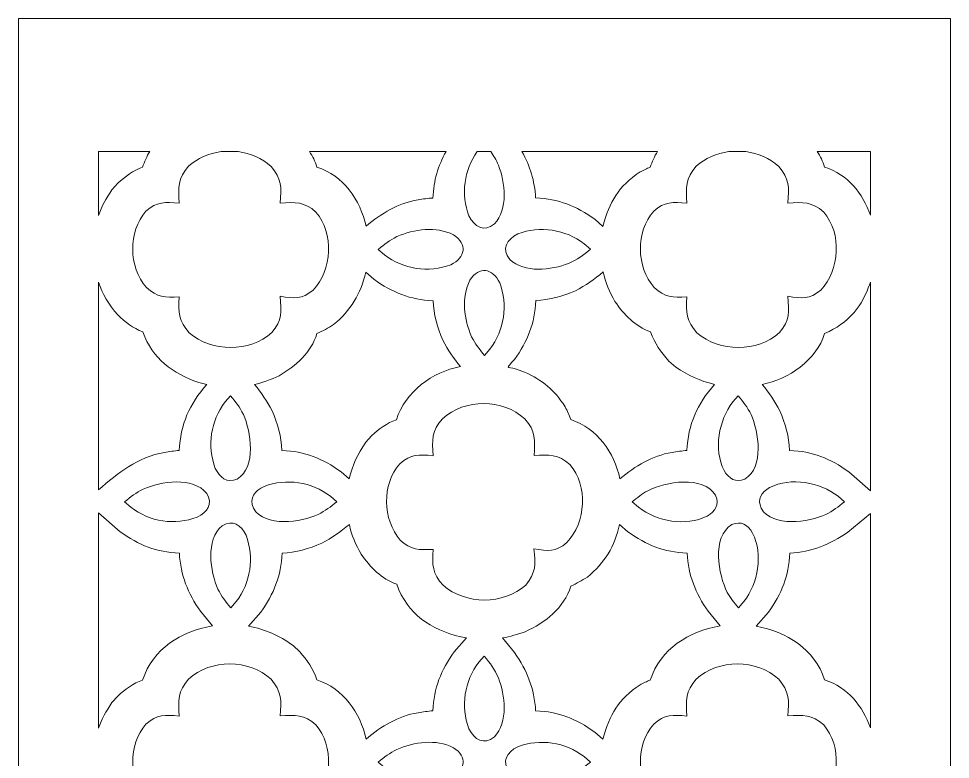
# Model space of a CAD drawing. Header units: centimetres. Extents: x -27.5 to -20.5, y -9.5 to 9.5.
# Drawn here: x -27.5 to -24.175, y 6.855 to 9.5 of the extents above; entities that cross this region are included whole.
import ezdxf

# ---------------------------------------------------------------- set-up
doc = ezdxf.new("R2010")
doc.units = ezdxf.units.CM
doc.header["$MEASUREMENT"] = 0
doc.layers.add('layer 1', color=7, linetype='Continuous')

msp = doc.modelspace()

# ---------------------------------------------------------------- linework, layer by layer
at = {"layer": 'layer 1', "color": 250, "lineweight": 9}
for points, knots in [([(-27.5, 9.5), (-27.5, 9.5), (-24.175, 9.5), (-24.175, 9.5), (-24.175, 9.5), (-24.175, 9.5), (-24.175, -9.5), (-24.175, -9.5), (-24.175, -9.5), (-24.175, -9.5), (-27.5, -9.5), (-27.5, -9.5), (-27.5, -9.5), (-27.5, -9.5), (-27.5, 9.5), (-27.5, 9.5)], [0, 0, 0, 0, 0.2, 0.2, 0.2, 0.2, 0.4, 0.4, 0.4, 0.4, 0.6, 0.6, 0.6, 0.6, 1, 1, 1, 1]), ([(-27.21498, 8.79725), (-27.21498, 8.79725), (-27.21498, 8.79725), (-27.21498, 8.79725), (-27.21498, 8.79725), (-27.2037, 8.82967), (-27.18908, 8.85759), (-27.16712, 8.88881), (-27.16712, 8.88881), (-27.16712, 8.88881), (-27.14628, 8.91229), (-27.14628, 8.91229), (-27.14628, 8.91229), (-27.12003, 8.9354), (-27.09156, 8.95834), (-27.05772, 8.96921), (-27.05772, 8.96921), (-27.05115, 8.98949), (-27.04253, 9.00806), (-27.03216, 9.02501), (-27.03216, 9.02501), (-27.03216, 9.02501), (-27.21498, 9.02501), (-27.21498, 9.02501), (-27.21498, 9.02501), (-27.21498, 9.02501), (-27.21498, 8.79725), (-27.21498, 8.79725)], [0, 0, 0, 0, 0.125, 0.125, 0.125, 0.125, 0.25, 0.25, 0.25, 0.25, 0.375, 0.375, 0.375, 0.375, 0.5, 0.5, 0.5, 0.5, 0.625, 0.625, 0.625, 0.625, 0.75, 0.75, 0.75, 0.75, 1, 1, 1, 1]), ([(-26.56661, 8.84109), (-26.56661, 8.84109), (-26.56661, 8.84109), (-26.56661, 8.84109), (-26.56661, 8.84109), (-26.56187, 8.8968), (-26.56144, 8.92866), (-26.59888, 8.97221), (-26.59888, 8.97221), (-26.63117, 9.00176), (-26.6729, 9.01939), (-26.71637, 9.02501), (-26.71637, 9.02501), (-26.71637, 9.02501), (-26.77765, 9.02501), (-26.77765, 9.02501), (-26.77765, 9.02501), (-26.82052, 9.01947), (-26.86164, 9.0022), (-26.89368, 8.9731), (-26.89368, 8.9731), (-26.93151, 8.92934), (-26.93106, 8.89689), (-26.92666, 8.84078), (-26.92666, 8.84078), (-26.97727, 8.8455), (-27.00621, 8.84712), (-27.04552, 8.8125), (-27.04552, 8.8125), (-27.11094, 8.73884), (-27.1073, 8.61341), (-27.04387, 8.53968), (-27.04387, 8.53968), (-27.00544, 8.50429), (-26.97791, 8.50365), (-26.92704, 8.50647), (-26.92704, 8.50647), (-26.93024, 8.45118), (-26.92938, 8.42013), (-26.89119, 8.37812), (-26.89119, 8.37812), (-26.81119, 8.30864), (-26.67526, 8.3074), (-26.59626, 8.37917), (-26.59626, 8.37917), (-26.55908, 8.42237), (-26.56123, 8.4535), (-26.56719, 8.50849), (-26.56719, 8.50849), (-26.51641, 8.50015), (-26.48991, 8.49677), (-26.44923, 8.53065), (-26.44923, 8.53065), (-26.38115, 8.60289), (-26.37308, 8.73316), (-26.43883, 8.80932), (-26.43883, 8.80932), (-26.48017, 8.84645), (-26.5129, 8.8451), (-26.56661, 8.84109)], [0, 0, 0, 0, 0.0625, 0.0625, 0.0625, 0.0625, 0.125, 0.125, 0.125, 0.125, 0.1875, 0.1875, 0.1875, 0.1875, 0.25, 0.25, 0.25, 0.25, 0.3125, 0.3125, 0.3125, 0.3125, 0.375, 0.375, 0.375, 0.375, 0.4375, 0.4375, 0.4375, 0.4375, 0.5, 0.5, 0.5, 0.5, 0.5625, 0.5625, 0.5625, 0.5625, 0.625, 0.625, 0.625, 0.625, 0.6875, 0.6875, 0.6875, 0.6875, 0.75, 0.75, 0.75, 0.75, 0.8125, 0.8125, 0.8125, 0.8125, 0.875, 0.875, 0.875, 0.875, 1, 1, 1, 1]), ([(-26.46182, 9.02501), (-26.46182, 9.02501), (-26.46182, 9.02501), (-26.46182, 9.02501), (-26.46182, 9.02501), (-26.45103, 9.00829), (-26.44213, 8.99049), (-26.43557, 8.96998), (-26.43557, 8.96998), (-26.34058, 8.93897), (-26.28071, 8.85329), (-26.26025, 8.75873), (-26.26025, 8.75873), (-26.20424, 8.80489), (-26.1475, 8.84041), (-26.07457, 8.85291), (-26.07457, 8.85291), (-26.05727, 8.85588), (-26.03933, 8.85847), (-26.02155, 8.85942), (-26.02155, 8.85942), (-26.01897, 8.92247), (-26.00324, 8.97439), (-25.97454, 9.02501), (-25.97454, 9.02501), (-25.97454, 9.02501), (-26.46182, 9.02501), (-26.46182, 9.02501)], [0, 0, 0, 0, 0.125, 0.125, 0.125, 0.125, 0.25, 0.25, 0.25, 0.25, 0.375, 0.375, 0.375, 0.375, 0.5, 0.5, 0.5, 0.5, 0.625, 0.625, 0.625, 0.625, 0.75, 0.75, 0.75, 0.75, 1, 1, 1, 1]), ([(-25.81509, 9.02501), (-25.81509, 9.02501), (-25.81509, 9.02501), (-25.81509, 9.02501), (-25.81509, 9.02501), (-25.80476, 9.01042), (-25.79595, 8.99549), (-25.78784, 8.97714), (-25.78784, 8.97714), (-25.76419, 8.91585), (-25.75179, 8.81944), (-25.8018, 8.76691), (-25.8018, 8.76691), (-25.84008, 8.73556), (-25.87372, 8.75692), (-25.89308, 8.79579), (-25.89308, 8.79579), (-25.92218, 8.8727), (-25.91047, 8.95851), (-25.86347, 9.02501), (-25.86347, 9.02501), (-25.86347, 9.02501), (-25.81509, 9.02501), (-25.81509, 9.02501)], [0, 0, 0, 0, 0.1428571, 0.1428571, 0.1428571, 0.1428571, 0.2857143, 0.2857143, 0.2857143, 0.2857143, 0.4285714, 0.4285714, 0.4285714, 0.4285714, 0.5714286, 0.5714286, 0.5714286, 0.5714286, 0.7142857, 0.7142857, 0.7142857, 0.7142857, 1, 1, 1, 1]), ([(-25.7037, 9.02501), (-25.7037, 9.02501), (-25.7037, 9.02501), (-25.7037, 9.02501), (-25.7037, 9.02501), (-25.67533, 8.97414), (-25.6583, 8.92116), (-25.65504, 8.85972), (-25.65504, 8.85972), (-25.57313, 8.85637), (-25.51007, 8.83086), (-25.44408, 8.78346), (-25.44408, 8.78346), (-25.44408, 8.78346), (-25.41486, 8.75786), (-25.41486, 8.75786), (-25.41486, 8.75786), (-25.41486, 8.75786), (-25.41482, 8.75811), (-25.41482, 8.75811), (-25.41482, 8.75811), (-25.3928, 8.84534), (-25.35788, 8.90177), (-25.28228, 8.95243), (-25.28228, 8.95243), (-25.27044, 8.95818), (-25.25843, 8.96519), (-25.24595, 8.96921), (-25.24595, 8.96921), (-25.23939, 8.98949), (-25.23077, 9.00806), (-25.22044, 9.02501), (-25.22044, 9.02501), (-25.22044, 9.02501), (-25.7037, 9.02501), (-25.7037, 9.02501)], [0, 0, 0, 0, 0.1, 0.1, 0.1, 0.1, 0.2, 0.2, 0.2, 0.2, 0.3, 0.3, 0.3, 0.3, 0.4, 0.4, 0.4, 0.4, 0.5, 0.5, 0.5, 0.5, 0.6, 0.6, 0.6, 0.6, 0.7, 0.7, 0.7, 0.7, 0.8, 0.8, 0.8, 0.8, 1, 1, 1, 1]), ([(-24.75484, 8.84109), (-24.75484, 8.84109), (-24.75484, 8.84109), (-24.75484, 8.84109), (-24.75484, 8.84109), (-24.75013, 8.8968), (-24.74967, 8.92866), (-24.78711, 8.97221), (-24.78711, 8.97221), (-24.81943, 9.00176), (-24.86115, 9.01939), (-24.90464, 9.02501), (-24.90464, 9.02501), (-24.90464, 9.02501), (-24.96588, 9.02501), (-24.96588, 9.02501), (-24.96588, 9.02501), (-25.00877, 9.01947), (-25.0499, 9.0022), (-25.08191, 8.9731), (-25.08191, 8.9731), (-25.11974, 8.92935), (-25.11929, 8.89687), (-25.11489, 8.84078), (-25.11489, 8.84078), (-25.16549, 8.8455), (-25.19447, 8.84712), (-25.23377, 8.8125), (-25.23377, 8.8125), (-25.29917, 8.73886), (-25.29551, 8.61339), (-25.2321, 8.53968), (-25.2321, 8.53968), (-25.1937, 8.50431), (-25.16614, 8.50365), (-25.11526, 8.50647), (-25.11526, 8.50647), (-25.11849, 8.45118), (-25.11764, 8.42013), (-25.07943, 8.37812), (-25.07943, 8.37812), (-24.99944, 8.30863), (-24.86349, 8.3074), (-24.7845, 8.37917), (-24.7845, 8.37917), (-24.74731, 8.42237), (-24.74948, 8.4535), (-24.75542, 8.50849), (-24.75542, 8.50849), (-24.70465, 8.50015), (-24.67814, 8.49677), (-24.63749, 8.53065), (-24.63749, 8.53065), (-24.5694, 8.60289), (-24.56132, 8.73317), (-24.62706, 8.80932), (-24.62706, 8.80932), (-24.66841, 8.84645), (-24.70113, 8.8451), (-24.75484, 8.84109)], [0, 0, 0, 0, 0.0625, 0.0625, 0.0625, 0.0625, 0.125, 0.125, 0.125, 0.125, 0.1875, 0.1875, 0.1875, 0.1875, 0.25, 0.25, 0.25, 0.25, 0.3125, 0.3125, 0.3125, 0.3125, 0.375, 0.375, 0.375, 0.375, 0.4375, 0.4375, 0.4375, 0.4375, 0.5, 0.5, 0.5, 0.5, 0.5625, 0.5625, 0.5625, 0.5625, 0.625, 0.625, 0.625, 0.625, 0.6875, 0.6875, 0.6875, 0.6875, 0.75, 0.75, 0.75, 0.75, 0.8125, 0.8125, 0.8125, 0.8125, 0.875, 0.875, 0.875, 0.875, 1, 1, 1, 1]), ([(-24.65005, 9.02501), (-24.65005, 9.02501), (-24.65005, 9.02501), (-24.65005, 9.02501), (-24.65005, 9.02501), (-24.63929, 9.00829), (-24.63038, 8.99049), (-24.62381, 8.96998), (-24.62381, 8.96998), (-24.5396, 8.9425), (-24.48901, 8.87708), (-24.45998, 8.79845), (-24.45998, 8.79845), (-24.45998, 8.79845), (-24.45998, 9.02501), (-24.45998, 9.02501), (-24.45998, 9.02501), (-24.45998, 9.02501), (-24.65005, 9.02501), (-24.65005, 9.02501)], [0, 0, 0, 0, 0.1666667, 0.1666667, 0.1666667, 0.1666667, 0.3333333, 0.3333333, 0.3333333, 0.3333333, 0.5, 0.5, 0.5, 0.5, 0.6666667, 0.6666667, 0.6666667, 0.6666667, 1, 1, 1, 1]), ([(-26.21678, 8.67613), (-26.21678, 8.67613), (-26.21678, 8.67613), (-26.21678, 8.67613), (-26.21678, 8.67613), (-26.19459, 8.69443), (-26.17598, 8.70867), (-26.15042, 8.72156), (-26.15042, 8.72156), (-26.08914, 8.74869), (-26.01027, 8.75956), (-25.94856, 8.72792), (-25.94856, 8.72792), (-25.89632, 8.69533), (-25.90584, 8.6472), (-25.95761, 8.62138), (-25.95761, 8.62138), (-26.03752, 8.59114), (-26.12713, 8.605), (-26.19464, 8.65672), (-26.19464, 8.65672), (-26.19464, 8.65672), (-26.21678, 8.67613), (-26.21678, 8.67613)], [0, 0, 0, 0, 0.1428571, 0.1428571, 0.1428571, 0.1428571, 0.2857143, 0.2857143, 0.2857143, 0.2857143, 0.4285714, 0.4285714, 0.4285714, 0.4285714, 0.5714286, 0.5714286, 0.5714286, 0.5714286, 0.7142857, 0.7142857, 0.7142857, 0.7142857, 1, 1, 1, 1]), ([(-25.45953, 8.67652), (-25.45953, 8.67652), (-25.45953, 8.67652), (-25.45953, 8.67652), (-25.45953, 8.67652), (-25.48549, 8.65511), (-25.50661, 8.63962), (-25.53732, 8.62603), (-25.53732, 8.62603), (-25.59861, 8.6024), (-25.69506, 8.58998), (-25.74755, 8.63997), (-25.74755, 8.63997), (-25.77892, 8.67824), (-25.75752, 8.71193), (-25.71868, 8.73128), (-25.71868, 8.73128), (-25.63875, 8.7615), (-25.54916, 8.74766), (-25.48165, 8.69593), (-25.48165, 8.69593), (-25.48165, 8.69593), (-25.45953, 8.67652), (-25.45953, 8.67652)], [0, 0, 0, 0, 0.1428571, 0.1428571, 0.1428571, 0.1428571, 0.2857143, 0.2857143, 0.2857143, 0.2857143, 0.4285714, 0.4285714, 0.4285714, 0.4285714, 0.5714286, 0.5714286, 0.5714286, 0.5714286, 0.7142857, 0.7142857, 0.7142857, 0.7142857, 1, 1, 1, 1]), ([(-25.83795, 8.29769), (-25.83795, 8.29769), (-25.83795, 8.29769), (-25.83795, 8.29769), (-25.83795, 8.29769), (-25.85626, 8.31989), (-25.87048, 8.3385), (-25.88337, 8.36406), (-25.88337, 8.36406), (-25.91051, 8.42534), (-25.92135, 8.5042), (-25.88971, 8.56593), (-25.88971, 8.56593), (-25.85716, 8.61816), (-25.809, 8.60864), (-25.78321, 8.55685), (-25.78321, 8.55685), (-25.75295, 8.47693), (-25.7668, 8.38735), (-25.81855, 8.31984), (-25.81855, 8.31984), (-25.81855, 8.31984), (-25.83795, 8.29769), (-25.83795, 8.29769)], [0, 0, 0, 0, 0.1428571, 0.1428571, 0.1428571, 0.1428571, 0.2857143, 0.2857143, 0.2857143, 0.2857143, 0.4285714, 0.4285714, 0.4285714, 0.4285714, 0.5714286, 0.5714286, 0.5714286, 0.5714286, 0.7142857, 0.7142857, 0.7142857, 0.7142857, 1, 1, 1, 1]), ([(-26.32064, 7.85676), (-26.32064, 7.85676), (-26.32064, 7.85676), (-26.32064, 7.85676), (-26.32064, 7.85676), (-26.30781, 7.90758), (-26.29145, 7.94431), (-26.26124, 7.98723), (-26.26124, 7.98723), (-26.26124, 7.98723), (-26.24039, 8.01071), (-26.24039, 8.01071), (-26.24039, 8.01071), (-26.21415, 8.03382), (-26.18569, 8.05676), (-26.15183, 8.06761), (-26.15183, 8.06761), (-26.11954, 8.16737), (-26.02502, 8.23909), (-25.92327, 8.25755), (-25.92327, 8.25755), (-25.94873, 8.28841), (-25.96751, 8.31618), (-25.98631, 8.3515), (-25.98631, 8.3515), (-26.00619, 8.39696), (-26.01857, 8.4432), (-26.02124, 8.49293), (-26.02124, 8.49293), (-26.10314, 8.49625), (-26.16624, 8.52183), (-26.2322, 8.56918), (-26.2322, 8.56918), (-26.2322, 8.56918), (-26.26146, 8.59482), (-26.26146, 8.59482), (-26.26146, 8.59482), (-26.27925, 8.51619), (-26.31446, 8.45884), (-26.37632, 8.40728), (-26.37632, 8.40728), (-26.39628, 8.39467), (-26.41391, 8.38519), (-26.43542, 8.37552), (-26.43542, 8.37552), (-26.45663, 8.30682), (-26.51058, 8.25959), (-26.5707, 8.22494), (-26.5707, 8.22494), (-26.59903, 8.212), (-26.62787, 8.19979), (-26.65866, 8.19403), (-26.65866, 8.19403), (-26.63306, 8.16299), (-26.6141, 8.13513), (-26.59519, 8.09956), (-26.59519, 8.09956), (-26.57538, 8.05424), (-26.5629, 8.00764), (-26.56026, 7.95812), (-26.56026, 7.95812), (-26.47835, 7.95478), (-26.41529, 7.92928), (-26.34932, 7.88188), (-26.34932, 7.88188), (-26.34932, 7.88188), (-26.32064, 7.85676), (-26.32064, 7.85676)], [0, 0, 0, 0, 0.0555556, 0.0555556, 0.0555556, 0.0555556, 0.1111111, 0.1111111, 0.1111111, 0.1111111, 0.1666667, 0.1666667, 0.1666667, 0.1666667, 0.2222222, 0.2222222, 0.2222222, 0.2222222, 0.2777778, 0.2777778, 0.2777778, 0.2777778, 0.3333333, 0.3333333, 0.3333333, 0.3333333, 0.3888889, 0.3888889, 0.3888889, 0.3888889, 0.4444444, 0.4444444, 0.4444444, 0.4444444, 0.5, 0.5, 0.5, 0.5, 0.5555556, 0.5555556, 0.5555556, 0.5555556, 0.6111111, 0.6111111, 0.6111111, 0.6111111, 0.6666667, 0.6666667, 0.6666667, 0.6666667, 0.7222222, 0.7222222, 0.7222222, 0.7222222, 0.7777778, 0.7777778, 0.7777778, 0.7777778, 0.8333333, 0.8333333, 0.8333333, 0.8333333, 0.8888889, 0.8888889, 0.8888889, 0.8888889, 1, 1, 1, 1]), ([(-25.01681, 8.19384), (-25.01681, 8.19384), (-25.01681, 8.19384), (-25.01681, 8.19384), (-25.01681, 8.19384), (-25.07023, 8.2074), (-25.10928, 8.2246), (-25.15461, 8.25603), (-25.15461, 8.25603), (-25.15461, 8.25603), (-25.17926, 8.27742), (-25.17926, 8.27742), (-25.17926, 8.27742), (-25.20916, 8.31032), (-25.22989, 8.33942), (-25.24483, 8.38166), (-25.24483, 8.38166), (-25.30035, 8.40192), (-25.33919, 8.4425), (-25.37191, 8.48991), (-25.37191, 8.48991), (-25.39022, 8.52289), (-25.40714, 8.55817), (-25.41398, 8.59565), (-25.41398, 8.59565), (-25.44692, 8.56848), (-25.47561, 8.54821), (-25.51328, 8.52815), (-25.51328, 8.52815), (-25.55878, 8.50828), (-25.60499, 8.49591), (-25.65474, 8.49323), (-25.65474, 8.49323), (-25.65809, 8.41133), (-25.68365, 8.34822), (-25.73101, 8.28228), (-25.73101, 8.28228), (-25.76029, 8.24885), (-25.762, 8.2588), (-25.72362, 8.24842), (-25.72362, 8.24842), (-25.72362, 8.24842), (-25.69531, 8.2382), (-25.69531, 8.2382), (-25.69531, 8.2382), (-25.62925, 8.20763), (-25.58964, 8.17517), (-25.54944, 8.11408), (-25.54944, 8.11408), (-25.54208, 8.09874), (-25.53488, 8.08457), (-25.52969, 8.06838), (-25.52969, 8.06838), (-25.43439, 8.03729), (-25.37478, 7.95147), (-25.35424, 7.85668), (-25.35424, 7.85668), (-25.29793, 7.90313), (-25.2414, 7.93864), (-25.16803, 7.95132), (-25.16803, 7.95132), (-25.1507, 7.95431), (-25.13277, 7.95689), (-25.11498, 7.95783), (-25.11498, 7.95783), (-25.11118, 8.05171), (-25.07805, 8.12389), (-25.01681, 8.19384)], [0, 0, 0, 0, 0.0555556, 0.0555556, 0.0555556, 0.0555556, 0.1111111, 0.1111111, 0.1111111, 0.1111111, 0.1666667, 0.1666667, 0.1666667, 0.1666667, 0.2222222, 0.2222222, 0.2222222, 0.2222222, 0.2777778, 0.2777778, 0.2777778, 0.2777778, 0.3333333, 0.3333333, 0.3333333, 0.3333333, 0.3888889, 0.3888889, 0.3888889, 0.3888889, 0.4444444, 0.4444444, 0.4444444, 0.4444444, 0.5, 0.5, 0.5, 0.5, 0.5555556, 0.5555556, 0.5555556, 0.5555556, 0.6111111, 0.6111111, 0.6111111, 0.6111111, 0.6666667, 0.6666667, 0.6666667, 0.6666667, 0.7222222, 0.7222222, 0.7222222, 0.7222222, 0.7777778, 0.7777778, 0.7777778, 0.7777778, 0.8333333, 0.8333333, 0.8333333, 0.8333333, 0.8888889, 0.8888889, 0.8888889, 0.8888889, 1, 1, 1, 1]), ([(-27.21498, 7.81733), (-27.21498, 7.81733), (-27.21498, 7.81733), (-27.21498, 7.81733), (-27.21498, 7.81733), (-27.14454, 7.87754), (-27.07526, 7.93481), (-26.97979, 7.95132), (-26.97979, 7.95132), (-26.96249, 7.9543), (-26.94454, 7.95689), (-26.92674, 7.95783), (-26.92674, 7.95783), (-26.92293, 8.05172), (-26.88982, 8.12389), (-26.82858, 8.19384), (-26.82858, 8.19384), (-26.82858, 8.19384), (-26.85701, 8.20106), (-26.85701, 8.20106), (-26.85701, 8.20106), (-26.95056, 8.23292), (-27.02253, 8.28539), (-27.0566, 8.38166), (-27.0566, 8.38166), (-27.0919, 8.39455), (-27.11922, 8.41672), (-27.14649, 8.44183), (-27.14649, 8.44183), (-27.17836, 8.47886), (-27.20081, 8.51776), (-27.21498, 8.5587), (-27.21498, 8.5587), (-27.21498, 8.5587), (-27.21498, 7.81733), (-27.21498, 7.81733)], [0, 0, 0, 0, 0.1, 0.1, 0.1, 0.1, 0.2, 0.2, 0.2, 0.2, 0.3, 0.3, 0.3, 0.3, 0.4, 0.4, 0.4, 0.4, 0.5, 0.5, 0.5, 0.5, 0.6, 0.6, 0.6, 0.6, 0.7, 0.7, 0.7, 0.7, 0.8, 0.8, 0.8, 0.8, 1, 1, 1, 1]), ([(-24.45998, 8.55948), (-24.45998, 8.55948), (-24.45998, 8.55948), (-24.45998, 8.55948), (-24.45998, 8.55948), (-24.46948, 8.53121), (-24.48267, 8.50329), (-24.49989, 8.47503), (-24.49989, 8.47503), (-24.49989, 8.47503), (-24.51816, 8.45085), (-24.51816, 8.45085), (-24.51816, 8.45085), (-24.55162, 8.41533), (-24.57903, 8.39559), (-24.62366, 8.37552), (-24.62366, 8.37552), (-24.65284, 8.28106), (-24.75257, 8.21167), (-24.84689, 8.19403), (-24.84689, 8.19403), (-24.82129, 8.16299), (-24.80236, 8.13513), (-24.78343, 8.09956), (-24.78343, 8.09956), (-24.76361, 8.05419), (-24.75115, 8.00767), (-24.74851, 7.95812), (-24.74851, 7.95812), (-24.66658, 7.95478), (-24.60352, 7.92928), (-24.53756, 7.88188), (-24.53756, 7.88188), (-24.53756, 7.88188), (-24.45998, 7.81397), (-24.45998, 7.81397), (-24.45998, 7.81397), (-24.45998, 7.81397), (-24.45998, 8.55948), (-24.45998, 8.55948)], [0, 0, 0, 0, 0.0909091, 0.0909091, 0.0909091, 0.0909091, 0.1818182, 0.1818182, 0.1818182, 0.1818182, 0.2727273, 0.2727273, 0.2727273, 0.2727273, 0.3636364, 0.3636364, 0.3636364, 0.3636364, 0.4545455, 0.4545455, 0.4545455, 0.4545455, 0.5454545, 0.5454545, 0.5454545, 0.5454545, 0.6363636, 0.6363636, 0.6363636, 0.6363636, 0.7272727, 0.7272727, 0.7272727, 0.7272727, 0.8181818, 0.8181818, 0.8181818, 0.8181818, 1, 1, 1, 1]), ([(-26.74358, 8.15337), (-26.74358, 8.15337), (-26.74358, 8.15337), (-26.74358, 8.15337), (-26.74358, 8.15337), (-26.72531, 8.13125), (-26.71124, 8.11303), (-26.6981, 8.087), (-26.6981, 8.087), (-26.67084, 8.02536), (-26.65032, 7.89867), (-26.72021, 7.85595), (-26.72021, 7.85595), (-26.7579, 7.84022), (-26.78188, 7.86124), (-26.7983, 7.89421), (-26.7983, 7.89421), (-26.82838, 7.97377), (-26.81473, 8.06369), (-26.76296, 8.13122), (-26.76296, 8.13122), (-26.76296, 8.13122), (-26.74358, 8.15337), (-26.74358, 8.15337)], [0, 0, 0, 0, 0.1428571, 0.1428571, 0.1428571, 0.1428571, 0.2857143, 0.2857143, 0.2857143, 0.2857143, 0.4285714, 0.4285714, 0.4285714, 0.4285714, 0.5714286, 0.5714286, 0.5714286, 0.5714286, 0.7142857, 0.7142857, 0.7142857, 0.7142857, 1, 1, 1, 1]), ([(-24.93181, 8.15337), (-24.93181, 8.15337), (-24.93181, 8.15337), (-24.93181, 8.15337), (-24.93181, 8.15337), (-24.91414, 8.13194), (-24.89896, 8.11196), (-24.88637, 8.087), (-24.88637, 8.087), (-24.85891, 8.02497), (-24.83862, 7.89863), (-24.90844, 7.85595), (-24.90844, 7.85595), (-24.94202, 7.84194), (-24.96477, 7.85656), (-24.98261, 7.88632), (-24.98261, 7.88632), (-25.02078, 7.96297), (-25.00195, 8.06498), (-24.95119, 8.13122), (-24.95119, 8.13122), (-24.95119, 8.13122), (-24.93181, 8.15337), (-24.93181, 8.15337)], [0, 0, 0, 0, 0.1428571, 0.1428571, 0.1428571, 0.1428571, 0.2857143, 0.2857143, 0.2857143, 0.2857143, 0.4285714, 0.4285714, 0.4285714, 0.4285714, 0.5714286, 0.5714286, 0.5714286, 0.5714286, 0.7142857, 0.7142857, 0.7142857, 0.7142857, 1, 1, 1, 1]), ([(-25.66072, 7.93951), (-25.66072, 7.93951), (-25.66072, 7.93951), (-25.66072, 7.93951), (-25.66072, 7.93951), (-25.65599, 7.99522), (-25.65556, 8.02707), (-25.693, 8.07062), (-25.693, 8.07062), (-25.77223, 8.14313), (-25.9082, 8.14386), (-25.98779, 8.07151), (-25.98779, 8.07151), (-26.0256, 8.02777), (-26.02515, 7.99528), (-26.02078, 7.93918), (-26.02078, 7.93918), (-26.07136, 7.94391), (-26.10035, 7.94553), (-26.13963, 7.91091), (-26.13963, 7.91091), (-26.20506, 7.83727), (-26.20141, 7.7118), (-26.13799, 7.63809), (-26.13799, 7.63809), (-26.09958, 7.60272), (-26.07202, 7.60207), (-26.02116, 7.60489), (-26.02116, 7.60489), (-26.02438, 7.5496), (-26.0235, 7.51854), (-25.98531, 7.47652), (-25.98531, 7.47652), (-25.90531, 7.40706), (-25.76937, 7.4058), (-25.69038, 7.47759), (-25.69038, 7.47759), (-25.6532, 7.52078), (-25.65534, 7.5519), (-25.6613, 7.60692), (-25.6613, 7.60692), (-25.61053, 7.59856), (-25.58402, 7.59518), (-25.54335, 7.62907), (-25.54335, 7.62907), (-25.47529, 7.70131), (-25.4672, 7.83159), (-25.53295, 7.90774), (-25.53295, 7.90774), (-25.57429, 7.94486), (-25.60701, 7.94352), (-25.66072, 7.93951)], [0, 0, 0, 0, 0.0714286, 0.0714286, 0.0714286, 0.0714286, 0.1428571, 0.1428571, 0.1428571, 0.1428571, 0.2142857, 0.2142857, 0.2142857, 0.2142857, 0.2857143, 0.2857143, 0.2857143, 0.2857143, 0.3571429, 0.3571429, 0.3571429, 0.3571429, 0.4285714, 0.4285714, 0.4285714, 0.4285714, 0.5, 0.5, 0.5, 0.5, 0.5714286, 0.5714286, 0.5714286, 0.5714286, 0.6428571, 0.6428571, 0.6428571, 0.6428571, 0.7142857, 0.7142857, 0.7142857, 0.7142857, 0.7857143, 0.7857143, 0.7857143, 0.7857143, 0.8571429, 0.8571429, 0.8571429, 0.8571429, 1, 1, 1, 1]), ([(-27.122, 7.77455), (-27.122, 7.77455), (-27.122, 7.77455), (-27.122, 7.77455), (-27.122, 7.77455), (-27.09988, 7.79278), (-27.08165, 7.80686), (-27.05562, 7.81996), (-27.05562, 7.81996), (-26.993, 7.84769), (-26.87871, 7.86568), (-26.82879, 7.8048), (-26.82879, 7.8048), (-26.80533, 7.76633), (-26.82701, 7.73764), (-26.86285, 7.7198), (-26.86285, 7.7198), (-26.94237, 7.6897), (-27.03231, 7.70338), (-27.09983, 7.75514), (-27.09983, 7.75514), (-27.09983, 7.75514), (-27.122, 7.77455), (-27.122, 7.77455)], [0, 0, 0, 0, 0.1428571, 0.1428571, 0.1428571, 0.1428571, 0.2857143, 0.2857143, 0.2857143, 0.2857143, 0.4285714, 0.4285714, 0.4285714, 0.4285714, 0.5714286, 0.5714286, 0.5714286, 0.5714286, 0.7142857, 0.7142857, 0.7142857, 0.7142857, 1, 1, 1, 1]), ([(-26.36472, 7.77494), (-26.36472, 7.77494), (-26.36472, 7.77494), (-26.36472, 7.77494), (-26.36472, 7.77494), (-26.38685, 7.7567), (-26.40508, 7.74263), (-26.43108, 7.72951), (-26.43108, 7.72951), (-26.49274, 7.70224), (-26.61947, 7.68169), (-26.66214, 7.75159), (-26.66214, 7.75159), (-26.67787, 7.78925), (-26.65686, 7.81328), (-26.62388, 7.82967), (-26.62388, 7.82967), (-26.54433, 7.85978), (-26.45442, 7.8461), (-26.38689, 7.79434), (-26.38689, 7.79434), (-26.38689, 7.79434), (-26.36472, 7.77494), (-26.36472, 7.77494)], [0, 0, 0, 0, 0.1428571, 0.1428571, 0.1428571, 0.1428571, 0.2857143, 0.2857143, 0.2857143, 0.2857143, 0.4285714, 0.4285714, 0.4285714, 0.4285714, 0.5714286, 0.5714286, 0.5714286, 0.5714286, 0.7142857, 0.7142857, 0.7142857, 0.7142857, 1, 1, 1, 1]), ([(-25.31024, 7.77455), (-25.31024, 7.77455), (-25.31024, 7.77455), (-25.31024, 7.77455), (-25.31024, 7.77455), (-25.29229, 7.78933), (-25.27548, 7.80265), (-25.25513, 7.81428), (-25.25513, 7.81428), (-25.1926, 7.84583), (-25.0576, 7.8712), (-25.0128, 7.79789), (-25.0128, 7.79789), (-24.99882, 7.76435), (-25.01342, 7.74156), (-25.04319, 7.72373), (-25.04319, 7.72373), (-25.11983, 7.68556), (-25.22185, 7.70439), (-25.28807, 7.75514), (-25.28807, 7.75514), (-25.28807, 7.75514), (-25.31024, 7.77455), (-25.31024, 7.77455)], [0, 0, 0, 0, 0.1428571, 0.1428571, 0.1428571, 0.1428571, 0.2857143, 0.2857143, 0.2857143, 0.2857143, 0.4285714, 0.4285714, 0.4285714, 0.4285714, 0.5714286, 0.5714286, 0.5714286, 0.5714286, 0.7142857, 0.7142857, 0.7142857, 0.7142857, 1, 1, 1, 1]), ([(-24.55296, 7.77494), (-24.55296, 7.77494), (-24.55296, 7.77494), (-24.55296, 7.77494), (-24.55296, 7.77494), (-24.5744, 7.75726), (-24.59438, 7.74208), (-24.61934, 7.72951), (-24.61934, 7.72951), (-24.68135, 7.70207), (-24.80774, 7.68175), (-24.85039, 7.75159), (-24.85039, 7.75159), (-24.8644, 7.78515), (-24.84977, 7.8079), (-24.82001, 7.82575), (-24.82001, 7.82575), (-24.74339, 7.8639), (-24.64135, 7.8451), (-24.57513, 7.79434), (-24.57513, 7.79434), (-24.57513, 7.79434), (-24.55296, 7.77494), (-24.55296, 7.77494)], [0, 0, 0, 0, 0.1428571, 0.1428571, 0.1428571, 0.1428571, 0.2857143, 0.2857143, 0.2857143, 0.2857143, 0.4285714, 0.4285714, 0.4285714, 0.4285714, 0.5714286, 0.5714286, 0.5714286, 0.5714286, 0.7142857, 0.7142857, 0.7142857, 0.7142857, 1, 1, 1, 1]), ([(-27.21498, 6.96612), (-27.21498, 6.96612), (-27.21498, 6.96612), (-27.21498, 6.96612), (-27.21498, 6.96612), (-27.2037, 6.99855), (-27.18908, 7.02648), (-27.16712, 7.05768), (-27.16712, 7.05768), (-27.16712, 7.05768), (-27.14628, 7.08116), (-27.14628, 7.08116), (-27.14628, 7.08116), (-27.12003, 7.10428), (-27.09156, 7.12722), (-27.05772, 7.13807), (-27.05772, 7.13807), (-27.02101, 7.25146), (-26.92031, 7.31145), (-26.80853, 7.33176), (-26.80853, 7.33176), (-26.80853, 7.33176), (-26.85139, 7.38375), (-26.85139, 7.38375), (-26.85139, 7.38375), (-26.89572, 7.44819), (-26.9222, 7.51218), (-26.92645, 7.59135), (-26.92645, 7.59135), (-27.00836, 7.59466), (-27.07148, 7.62023), (-27.1374, 7.6676), (-27.1374, 7.6676), (-27.1374, 7.6676), (-27.21498, 7.73553), (-27.21498, 7.73553), (-27.21498, 7.73553), (-27.21498, 7.73553), (-27.21498, 6.96612), (-27.21498, 6.96612)], [0, 0, 0, 0, 0.0909091, 0.0909091, 0.0909091, 0.0909091, 0.1818182, 0.1818182, 0.1818182, 0.1818182, 0.2727273, 0.2727273, 0.2727273, 0.2727273, 0.3636364, 0.3636364, 0.3636364, 0.3636364, 0.4545455, 0.4545455, 0.4545455, 0.4545455, 0.5454545, 0.5454545, 0.5454545, 0.5454545, 0.6363636, 0.6363636, 0.6363636, 0.6363636, 0.7272727, 0.7272727, 0.7272727, 0.7272727, 0.8181818, 0.8181818, 0.8181818, 0.8181818, 1, 1, 1, 1]), ([(-24.45998, 7.73319), (-24.45998, 7.73319), (-24.45998, 7.73319), (-24.45998, 7.73319), (-24.45998, 7.73319), (-24.45998, 7.73319), (-24.54061, 7.6667), (-24.54061, 7.6667), (-24.54061, 7.6667), (-24.60506, 7.62235), (-24.66901, 7.59592), (-24.74822, 7.59164), (-24.74822, 7.59164), (-24.75154, 7.50974), (-24.77708, 7.44664), (-24.82447, 7.38069), (-24.82447, 7.38069), (-24.82447, 7.38069), (-24.86819, 7.33076), (-24.86819, 7.33076), (-24.86819, 7.33076), (-24.75988, 7.31028), (-24.6591, 7.24882), (-24.62381, 7.13885), (-24.62381, 7.13885), (-24.5396, 7.11137), (-24.48901, 7.04595), (-24.45998, 6.96733), (-24.45998, 6.96733), (-24.45998, 6.96733), (-24.45998, 7.73319), (-24.45998, 7.73319)], [0, 0, 0, 0, 0.1111111, 0.1111111, 0.1111111, 0.1111111, 0.2222222, 0.2222222, 0.2222222, 0.2222222, 0.3333333, 0.3333333, 0.3333333, 0.3333333, 0.4444444, 0.4444444, 0.4444444, 0.4444444, 0.5555556, 0.5555556, 0.5555556, 0.5555556, 0.6666667, 0.6666667, 0.6666667, 0.6666667, 0.7777778, 0.7777778, 0.7777778, 0.7777778, 1, 1, 1, 1]), ([(-26.74317, 7.39611), (-26.74317, 7.39611), (-26.74317, 7.39611), (-26.74317, 7.39611), (-26.74317, 7.39611), (-26.76142, 7.41823), (-26.77548, 7.43647), (-26.78858, 7.46246), (-26.78858, 7.46246), (-26.81631, 7.52508), (-26.8343, 7.63938), (-26.77343, 7.6893), (-26.77343, 7.6893), (-26.73496, 7.71277), (-26.70624, 7.69109), (-26.68842, 7.65527), (-26.68842, 7.65527), (-26.65832, 7.57571), (-26.672, 7.48579), (-26.72377, 7.41826), (-26.72377, 7.41826), (-26.72377, 7.41826), (-26.74317, 7.39611), (-26.74317, 7.39611)], [0, 0, 0, 0, 0.1428571, 0.1428571, 0.1428571, 0.1428571, 0.2857143, 0.2857143, 0.2857143, 0.2857143, 0.4285714, 0.4285714, 0.4285714, 0.4285714, 0.5714286, 0.5714286, 0.5714286, 0.5714286, 0.7142857, 0.7142857, 0.7142857, 0.7142857, 1, 1, 1, 1]), ([(-26.67995, 7.33076), (-26.67995, 7.33076), (-26.67995, 7.33076), (-26.67995, 7.33076), (-26.67995, 7.33076), (-26.618, 7.31905), (-26.57154, 7.29838), (-26.52059, 7.26127), (-26.52059, 7.26127), (-26.52059, 7.26127), (-26.49638, 7.23909), (-26.49638, 7.23909), (-26.49638, 7.23909), (-26.4696, 7.20794), (-26.44826, 7.17846), (-26.43557, 7.13885), (-26.43557, 7.13885), (-26.34058, 7.10785), (-26.28071, 7.02216), (-26.26025, 6.92761), (-26.26025, 6.92761), (-26.20424, 6.97376), (-26.1475, 7.00928), (-26.07457, 7.02178), (-26.07457, 7.02178), (-26.05727, 7.02475), (-26.03933, 7.02735), (-26.02155, 7.02829), (-26.02155, 7.02829), (-26.0182, 7.11022), (-25.99264, 7.17332), (-25.9453, 7.23924), (-25.9453, 7.23924), (-25.9453, 7.23924), (-25.90207, 7.28863), (-25.90207, 7.28863), (-25.90207, 7.28863), (-25.90207, 7.28863), (-25.9225, 7.29221), (-25.9225, 7.29221), (-25.9225, 7.29221), (-26.02781, 7.31893), (-26.11303, 7.37346), (-26.15072, 7.48008), (-26.15072, 7.48008), (-26.20623, 7.50034), (-26.24505, 7.5409), (-26.27779, 7.58832), (-26.27779, 7.58832), (-26.29593, 7.62104), (-26.31307, 7.65639), (-26.31978, 7.69358), (-26.31978, 7.69358), (-26.3525, 7.6666), (-26.38108, 7.6465), (-26.41852, 7.62657), (-26.41852, 7.62657), (-26.464, 7.60669), (-26.51021, 7.59432), (-26.55998, 7.59164), (-26.55998, 7.59164), (-26.56329, 7.50974), (-26.58884, 7.44664), (-26.63623, 7.38069), (-26.63623, 7.38069), (-26.63623, 7.38069), (-26.67995, 7.33076), (-26.67995, 7.33076)], [0, 0, 0, 0, 0.0555556, 0.0555556, 0.0555556, 0.0555556, 0.1111111, 0.1111111, 0.1111111, 0.1111111, 0.1666667, 0.1666667, 0.1666667, 0.1666667, 0.2222222, 0.2222222, 0.2222222, 0.2222222, 0.2777778, 0.2777778, 0.2777778, 0.2777778, 0.3333333, 0.3333333, 0.3333333, 0.3333333, 0.3888889, 0.3888889, 0.3888889, 0.3888889, 0.4444444, 0.4444444, 0.4444444, 0.4444444, 0.5, 0.5, 0.5, 0.5, 0.5555556, 0.5555556, 0.5555556, 0.5555556, 0.6111111, 0.6111111, 0.6111111, 0.6111111, 0.6666667, 0.6666667, 0.6666667, 0.6666667, 0.7222222, 0.7222222, 0.7222222, 0.7222222, 0.7777778, 0.7777778, 0.7777778, 0.7777778, 0.8333333, 0.8333333, 0.8333333, 0.8333333, 0.8888889, 0.8888889, 0.8888889, 0.8888889, 1, 1, 1, 1]), ([(-25.35548, 7.69371), (-25.35548, 7.69371), (-25.35548, 7.69371), (-25.35548, 7.69371), (-25.35548, 7.69371), (-25.3733, 7.61483), (-25.40834, 7.55746), (-25.47046, 7.50569), (-25.47046, 7.50569), (-25.49038, 7.49309), (-25.50803, 7.48361), (-25.52954, 7.47394), (-25.52954, 7.47394), (-25.55396, 7.39483), (-25.62024, 7.34372), (-25.69242, 7.31075), (-25.69242, 7.31075), (-25.71969, 7.30106), (-25.74489, 7.29392), (-25.77332, 7.28861), (-25.77332, 7.28861), (-25.77332, 7.28861), (-25.73007, 7.23619), (-25.73007, 7.23619), (-25.73007, 7.23619), (-25.68592, 7.17195), (-25.65924, 7.10722), (-25.65504, 7.02859), (-25.65504, 7.02859), (-25.57313, 7.02524), (-25.51007, 6.99974), (-25.44408, 6.95234), (-25.44408, 6.95234), (-25.44408, 6.95234), (-25.41486, 6.92673), (-25.41486, 6.92673), (-25.41486, 6.92673), (-25.41486, 6.92673), (-25.41482, 6.92699), (-25.41482, 6.92699), (-25.41482, 6.92699), (-25.3928, 7.01422), (-25.35788, 7.07066), (-25.28228, 7.12131), (-25.28228, 7.12131), (-25.27044, 7.12705), (-25.25843, 7.13407), (-25.24595, 7.13807), (-25.24595, 7.13807), (-25.20929, 7.25146), (-25.10854, 7.31145), (-24.99676, 7.33176), (-24.99676, 7.33176), (-24.99676, 7.33176), (-25.03965, 7.38375), (-25.03965, 7.38375), (-25.03965, 7.38375), (-25.08398, 7.44819), (-25.11043, 7.51218), (-25.11468, 7.59135), (-25.11468, 7.59135), (-25.19659, 7.59466), (-25.25972, 7.62023), (-25.32564, 7.6676), (-25.32564, 7.6676), (-25.32564, 7.6676), (-25.35548, 7.69371), (-25.35548, 7.69371)], [0, 0, 0, 0, 0.0555556, 0.0555556, 0.0555556, 0.0555556, 0.1111111, 0.1111111, 0.1111111, 0.1111111, 0.1666667, 0.1666667, 0.1666667, 0.1666667, 0.2222222, 0.2222222, 0.2222222, 0.2222222, 0.2777778, 0.2777778, 0.2777778, 0.2777778, 0.3333333, 0.3333333, 0.3333333, 0.3333333, 0.3888889, 0.3888889, 0.3888889, 0.3888889, 0.4444444, 0.4444444, 0.4444444, 0.4444444, 0.5, 0.5, 0.5, 0.5, 0.5555556, 0.5555556, 0.5555556, 0.5555556, 0.6111111, 0.6111111, 0.6111111, 0.6111111, 0.6666667, 0.6666667, 0.6666667, 0.6666667, 0.7222222, 0.7222222, 0.7222222, 0.7222222, 0.7777778, 0.7777778, 0.7777778, 0.7777778, 0.8333333, 0.8333333, 0.8333333, 0.8333333, 0.8888889, 0.8888889, 0.8888889, 0.8888889, 1, 1, 1, 1]), ([(-24.9314, 7.39611), (-24.9314, 7.39611), (-24.9314, 7.39611), (-24.9314, 7.39611), (-24.9314, 7.39611), (-24.94622, 7.41406), (-24.95952, 7.43086), (-24.97114, 7.4512), (-24.97114, 7.4512), (-25.00266, 7.51375), (-25.02809, 7.64878), (-24.95475, 7.69353), (-24.95475, 7.69353), (-24.92122, 7.70754), (-24.89841, 7.69291), (-24.8806, 7.66316), (-24.8806, 7.66316), (-24.84244, 7.58653), (-24.86124, 7.48447), (-24.912, 7.41826), (-24.912, 7.41826), (-24.912, 7.41826), (-24.9314, 7.39611), (-24.9314, 7.39611)], [0, 0, 0, 0, 0.1428571, 0.1428571, 0.1428571, 0.1428571, 0.2857143, 0.2857143, 0.2857143, 0.2857143, 0.4285714, 0.4285714, 0.4285714, 0.4285714, 0.5714286, 0.5714286, 0.5714286, 0.5714286, 0.7142857, 0.7142857, 0.7142857, 0.7142857, 1, 1, 1, 1]), ([(-25.83834, 7.22383), (-25.83834, 7.22383), (-25.83834, 7.22383), (-25.83834, 7.22383), (-25.83834, 7.22383), (-25.81694, 7.19786), (-25.80144, 7.17673), (-25.78784, 7.14601), (-25.78784, 7.14601), (-25.76419, 7.08472), (-25.75179, 6.98833), (-25.8018, 6.93579), (-25.8018, 6.93579), (-25.84008, 6.90444), (-25.87372, 6.9258), (-25.89308, 6.96466), (-25.89308, 6.96466), (-25.92332, 7.04461), (-25.90946, 7.13419), (-25.85775, 7.20167), (-25.85775, 7.20167), (-25.85775, 7.20167), (-25.83834, 7.22383), (-25.83834, 7.22383)], [0, 0, 0, 0, 0.1428571, 0.1428571, 0.1428571, 0.1428571, 0.2857143, 0.2857143, 0.2857143, 0.2857143, 0.4285714, 0.4285714, 0.4285714, 0.4285714, 0.5714286, 0.5714286, 0.5714286, 0.5714286, 0.7142857, 0.7142857, 0.7142857, 0.7142857, 1, 1, 1, 1]), ([(-26.56661, 7.00996), (-26.56661, 7.00996), (-26.56661, 7.00996), (-26.56661, 7.00996), (-26.56661, 7.00996), (-26.56187, 7.06568), (-26.56144, 7.09753), (-26.59888, 7.14108), (-26.59888, 7.14108), (-26.67813, 7.21359), (-26.81408, 7.21432), (-26.89368, 7.14198), (-26.89368, 7.14198), (-26.93151, 7.09821), (-26.93106, 7.06576), (-26.92666, 7.00965), (-26.92666, 7.00965), (-26.97727, 7.01437), (-27.00621, 7.01599), (-27.04552, 6.98138), (-27.04552, 6.98138), (-27.11094, 6.90771), (-27.1073, 6.78228), (-27.04387, 6.70855), (-27.04387, 6.70855), (-27.00544, 6.67318), (-26.97791, 6.67253), (-26.92704, 6.67534), (-26.92704, 6.67534), (-26.93024, 6.62005), (-26.92938, 6.58901), (-26.89119, 6.54697), (-26.89119, 6.54697), (-26.81119, 6.47751), (-26.67526, 6.47627), (-26.59626, 6.54806), (-26.59626, 6.54806), (-26.55908, 6.59124), (-26.56123, 6.62237), (-26.56719, 6.67738), (-26.56719, 6.67738), (-26.51641, 6.66903), (-26.48991, 6.66564), (-26.44923, 6.69952), (-26.44923, 6.69952), (-26.38115, 6.77177), (-26.37308, 6.90203), (-26.43883, 6.97821), (-26.43883, 6.97821), (-26.48017, 7.01532), (-26.5129, 7.01397), (-26.56661, 7.00996)], [0, 0, 0, 0, 0.0714286, 0.0714286, 0.0714286, 0.0714286, 0.1428571, 0.1428571, 0.1428571, 0.1428571, 0.2142857, 0.2142857, 0.2142857, 0.2142857, 0.2857143, 0.2857143, 0.2857143, 0.2857143, 0.3571429, 0.3571429, 0.3571429, 0.3571429, 0.4285714, 0.4285714, 0.4285714, 0.4285714, 0.5, 0.5, 0.5, 0.5, 0.5714286, 0.5714286, 0.5714286, 0.5714286, 0.6428571, 0.6428571, 0.6428571, 0.6428571, 0.7142857, 0.7142857, 0.7142857, 0.7142857, 0.7857143, 0.7857143, 0.7857143, 0.7857143, 0.8571429, 0.8571429, 0.8571429, 0.8571429, 1, 1, 1, 1]), ([(-24.75484, 7.00996), (-24.75484, 7.00996), (-24.75484, 7.00996), (-24.75484, 7.00996), (-24.75484, 7.00996), (-24.75013, 7.06568), (-24.74967, 7.09753), (-24.78711, 7.14108), (-24.78711, 7.14108), (-24.86639, 7.21359), (-25.00231, 7.21432), (-25.08191, 7.14198), (-25.08191, 7.14198), (-25.11974, 7.09822), (-25.11929, 7.06574), (-25.11489, 7.00965), (-25.11489, 7.00965), (-25.16549, 7.01437), (-25.19447, 7.01599), (-25.23377, 6.98138), (-25.23377, 6.98138), (-25.29917, 6.90773), (-25.29551, 6.78227), (-25.2321, 6.70855), (-25.2321, 6.70855), (-25.1937, 6.67318), (-25.16614, 6.67253), (-25.11526, 6.67534), (-25.11526, 6.67534), (-25.11849, 6.62006), (-25.11764, 6.58901), (-25.07943, 6.54697), (-25.07943, 6.54697), (-24.99944, 6.47751), (-24.86349, 6.47628), (-24.7845, 6.54806), (-24.7845, 6.54806), (-24.74731, 6.59124), (-24.74948, 6.62237), (-24.75542, 6.67738), (-24.75542, 6.67738), (-24.70465, 6.66903), (-24.67814, 6.66564), (-24.63749, 6.69952), (-24.63749, 6.69952), (-24.5694, 6.77176), (-24.56132, 6.90205), (-24.62706, 6.97821), (-24.62706, 6.97821), (-24.66841, 7.01532), (-24.70113, 7.01397), (-24.75484, 7.00996)], [0, 0, 0, 0, 0.0714286, 0.0714286, 0.0714286, 0.0714286, 0.1428571, 0.1428571, 0.1428571, 0.1428571, 0.2142857, 0.2142857, 0.2142857, 0.2142857, 0.2857143, 0.2857143, 0.2857143, 0.2857143, 0.3571429, 0.3571429, 0.3571429, 0.3571429, 0.4285714, 0.4285714, 0.4285714, 0.4285714, 0.5, 0.5, 0.5, 0.5, 0.5714286, 0.5714286, 0.5714286, 0.5714286, 0.6428571, 0.6428571, 0.6428571, 0.6428571, 0.7142857, 0.7142857, 0.7142857, 0.7142857, 0.7857143, 0.7857143, 0.7857143, 0.7857143, 0.8571429, 0.8571429, 0.8571429, 0.8571429, 1, 1, 1, 1]), ([(-26.21678, 6.84501), (-26.21678, 6.84501), (-26.21678, 6.84501), (-26.21678, 6.84501), (-26.21678, 6.84501), (-26.19459, 6.8633), (-26.17598, 6.87754), (-26.15042, 6.89043), (-26.15042, 6.89043), (-26.08914, 6.91756), (-26.01027, 6.92844), (-25.94856, 6.89679), (-25.94856, 6.89679), (-25.89632, 6.86422), (-25.90584, 6.81607), (-25.95761, 6.79025), (-25.95761, 6.79025), (-26.03752, 6.76001), (-26.12713, 6.77387), (-26.19464, 6.82561), (-26.19464, 6.82561), (-26.19464, 6.82561), (-26.21678, 6.84501), (-26.21678, 6.84501)], [0, 0, 0, 0, 0.1428571, 0.1428571, 0.1428571, 0.1428571, 0.2857143, 0.2857143, 0.2857143, 0.2857143, 0.4285714, 0.4285714, 0.4285714, 0.4285714, 0.5714286, 0.5714286, 0.5714286, 0.5714286, 0.7142857, 0.7142857, 0.7142857, 0.7142857, 1, 1, 1, 1]), ([(-25.45953, 6.84541), (-25.45953, 6.84541), (-25.45953, 6.84541), (-25.45953, 6.84541), (-25.45953, 6.84541), (-25.48549, 6.82398), (-25.50661, 6.8085), (-25.53732, 6.7949), (-25.53732, 6.7949), (-25.59861, 6.77127), (-25.69506, 6.75885), (-25.74755, 6.80885), (-25.74755, 6.80885), (-25.77892, 6.84711), (-25.75752, 6.8808), (-25.71868, 6.90014), (-25.71868, 6.90014), (-25.63875, 6.93039), (-25.54916, 6.91654), (-25.48165, 6.8648), (-25.48165, 6.8648), (-25.48165, 6.8648), (-25.45953, 6.84541), (-25.45953, 6.84541)], [0, 0, 0, 0, 0.1428571, 0.1428571, 0.1428571, 0.1428571, 0.2857143, 0.2857143, 0.2857143, 0.2857143, 0.4285714, 0.4285714, 0.4285714, 0.4285714, 0.5714286, 0.5714286, 0.5714286, 0.5714286, 0.7142857, 0.7142857, 0.7142857, 0.7142857, 1, 1, 1, 1])]:
    msp.add_open_spline(points, degree=3, knots=knots, dxfattribs=at)

doc.saveas('drawing.dxf')
